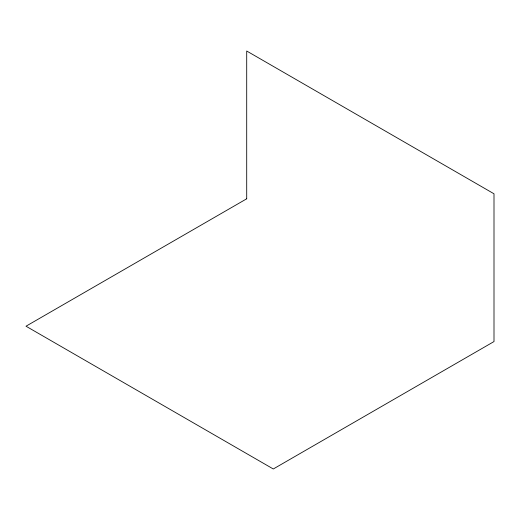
<?xml version="1.0" encoding="UTF-8"?>
<svg xmlns="http://www.w3.org/2000/svg" width="520" height="520" viewBox="0 0 520 520"><rect width="100%" height="100%" fill="white"/><g stroke="black" fill="none" stroke-linecap="round" stroke-linejoin="round"><path stroke-width="0.78" d="M246.708 198.79L26 326.209L273.293 468.981L494 341.562L494 193.791L246.708 51.018L246.708 198.79"/></g></svg>
